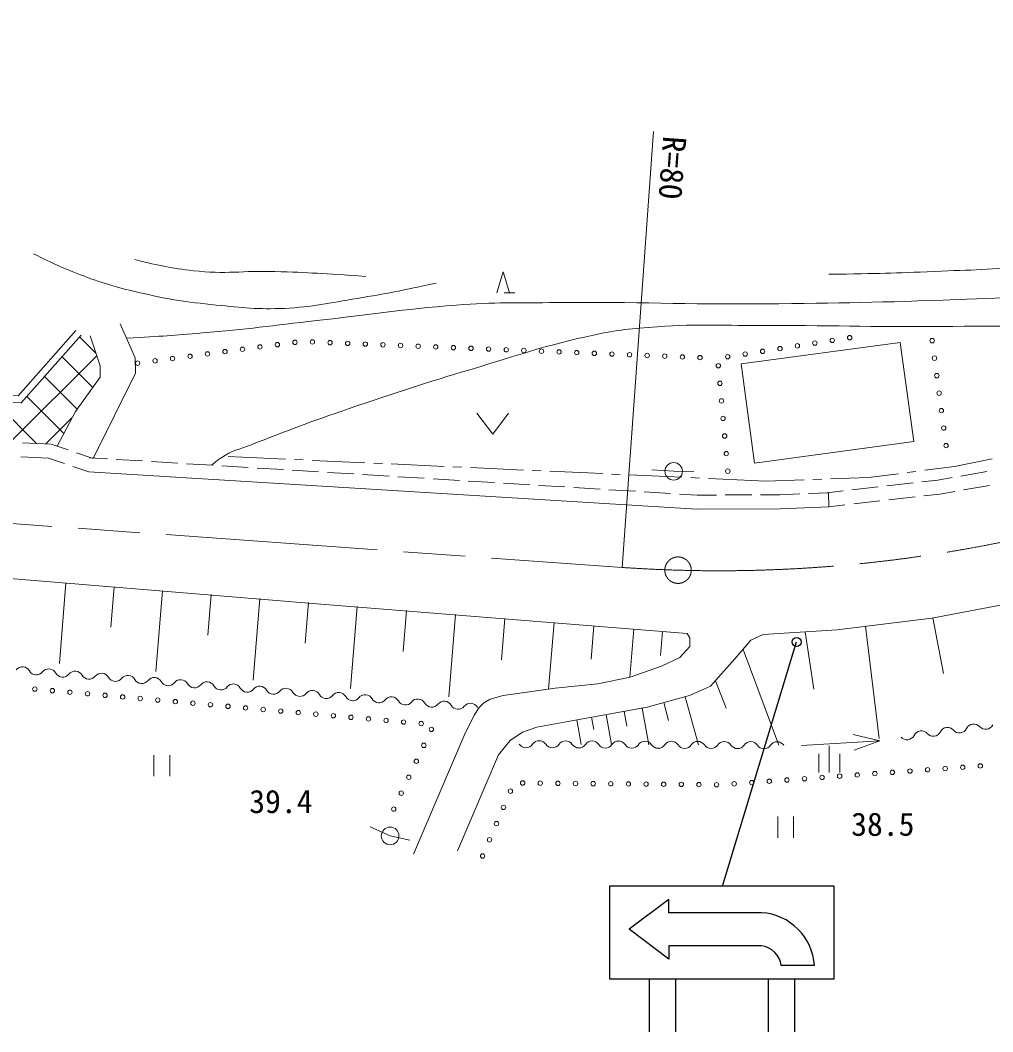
# Model space of a CAD drawing. Units: millimetres, scale not verified. Extents: x 40000 to 680000, y 20000 to 380000.
# Drawn here: x 332876 to 388038, y 259628 to 316973 of the extents above; entities that cross this region are included whole.
import ezdxf
from ezdxf.enums import TextEntityAlignment as Align

# ---------------------------------------------------------------- set-up
doc = ezdxf.new("R2010")
doc.units = ezdxf.units.MM
doc.header["$LTSCALE"] = 1000
doc.linetypes.add('CHAIN', pattern=[18.5, 12, -1.5, 3.5, -1.5])
for name, color, linetype, lineweight in [('M-BMK', 2, 'CHAIN', 13), ('M-STR-HTXT', 7, 'Continuous', 13), ('M-STR-STRC', 7, 'Continuous', 25), ('M-WORK', 1, 'Continuous', 13)]:
    doc.layers.add(name, color=color, linetype=linetype, lineweight=lineweight)
doc.styles.add('ＭＳ ゴシック', font='')
doc.styles.get('ＭＳ ゴシック').set_extended_font_data('MS Gothic')

msp = doc.modelspace()

# ---------------------------------------------------------------- hatches: boundary and pattern name
at = {"layer": 'M-WORK'}
h = msp.add_hatch(dxfattribs=at)
h.set_pattern_fill('USER', color=256, style=0, pattern_type=2)
h.set_pattern_definition([(45, (290594, 295880), (-1060.66, 1060.66), []), (135, (290594, 295880), (-1060.66, -1060.66), [])])
h.paths.add_polyline_path([(283674, 295200), (334635, 292941), (334969, 292828), (336002, 294792), (337409, 296747), (337409, 297372), (336846, 299077), (336332, 299117), (332934, 295281), (293379, 296960), (293396, 297360), (290253, 297102), (287368, 296445)])

# ---------------------------------------------------------------- linework, layer by layer
at = {"layer": 'M-BMK'}
msp.add_line((304250, 290474), (367009, 285951), dxfattribs=at)
msp.add_circle((370186, 285796), 750, dxfattribs=at)
msp.add_arc((372508, 365762), 80000, 266.05862, 290.16872, dxfattribs=at)
at = {"layer": 'M-STR-HTXT'}
msp.add_line((367009, 285951), (368790, 310673), dxfattribs=at)
at = {"layer": 'M-STR-STRC'}
for p, q in [((372700, 267878), (376913, 281727)), ((379045, 267878), (366295, 267878)), ((366295, 267878), (366295, 262628)), ((379045, 262628), (379045, 267878)), ((369670, 267128), (367420, 265440)), ((369670, 266378), (369670, 267128)), ((374920, 266378), (369670, 266378)), ((369670, 263753), (367420, 265440)), ((374920, 264503), (369670, 264503)), ((369670, 264503), (369670, 263753)), ((377920, 263378), (376045, 263378)), ((366295, 262628), (379045, 262628)), ((368545, 262628), (368545, 259628)), ((370045, 262628), (370045, 259628)), ((375295, 262628), (375295, 259628)), ((376795, 262628), (376795, 259628))]:
    msp.add_line(p, q, dxfattribs=at)
msp.add_circle((376913, 281727), 250, dxfattribs=at)
for radius, start, end in [(3193, 3.36646, 86.63354), (1326, 8.1301, 81.8699)]:
    msp.add_arc((374732, 263190), radius, start, end, dxfattribs=at)
at = {"layer": 'M-WORK'}
for p, q in [((359902, 301514), (360262, 302714)), ((360262, 302714), (360622, 301514)), ((360922, 301514), (360322, 301514)), ((373763, 297489), (382793, 298709)), ((382793, 298709), (383553, 293084)), ((374523, 291865), (373763, 297489)), ((358776, 294702), (359676, 293502)), ((359676, 293502), (360576, 294702)), ((383553, 293084), (374523, 291865)), ((333009, 293010), (334635, 292941)), ((334635, 292941), (335591, 292616)), ((332917, 292213), (334486, 292147)), ((334486, 292147), (335387, 291840)), ((336064, 292455), (337019, 292130)), ((336811, 292171), (337823, 292109)), ((338322, 292078), (339819, 291986)), ((340318, 291956), (341815, 291863)), ((344661, 292240), (347930, 292091)), ((348430, 292068), (348929, 292045)), ((349429, 292022), (352426, 291886)), ((385870, 291681), (387996, 292108)), ((335861, 291679), (336762, 291373)), ((342314, 291833), (343812, 291741)), ((344311, 291710), (345808, 291618)), ((346307, 291587), (347804, 291495)), ((348303, 291464), (349800, 291372)), ((350299, 291341), (351796, 291249)), ((352925, 291863), (353424, 291840)), ((353924, 291817), (356921, 291680)), ((357420, 291658), (357920, 291635)), ((358419, 291612), (361416, 291475)), ((361916, 291453), (362415, 291430)), ((362915, 291407), (365912, 291270)), ((369939, 291400), (368699, 291484)), ((369939, 291400), (371075, 291390)), ((383183, 291332), (383679, 291396)), ((384175, 291461), (385870, 291681)), ((386232, 291134), (387709, 291393)), ((352296, 291218), (353793, 291126)), ((354292, 291096), (355789, 291003)), ((356288, 290973), (357785, 290881)), ((358284, 290850), (359781, 290758)), ((366411, 291248), (366910, 291225)), ((367410, 291202), (370407, 291065)), ((370906, 291043), (371406, 291020)), ((371905, 290997), (375175, 290848)), ((375175, 290848), (377334, 290922)), ((377833, 290939), (378333, 290956)), ((378833, 290973), (380991, 291047)), ((380991, 291047), (382687, 291267)), ((382035, 290574), (383525, 290745)), ((384022, 290801), (384919, 290904)), ((384919, 290904), (385739, 291048)), ((360280, 290727), (361778, 290635)), ((362277, 290604), (363774, 290512)), ((364273, 290481), (365770, 290389)), ((366269, 290358), (367766, 290266)), ((368265, 290236), (369762, 290143)), ((377584, 290143), (378711, 290190)), ((378654, 290186), (379551, 290289)), ((378711, 290190), (378745, 289391)), ((380048, 290346), (381538, 290517)), ((385034, 290112), (385878, 290260)), ((386370, 290346), (387848, 290605)), ((370262, 290113), (371274, 290050)), ((371274, 290050), (372366, 290056)), ((372866, 290058), (374366, 290066)), ((374866, 290068), (375958, 290074)), ((375958, 290074), (377085, 290121)), ((380151, 289552), (381641, 289723)), ((382138, 289780), (383628, 289951)), ((384125, 290008), (385034, 290112)), ((378745, 289391), (379654, 289495)), ((335470, 285080), (335097, 280514)), ((338210, 284857), (338023, 282573)), ((340949, 284633), (340575, 280043)), ((343703, 284408), (343516, 282113)), ((346457, 284184), (346081, 279570)), ((349226, 283958), (349038, 281651)), ((351994, 283732), (351616, 279094)), ((354777, 283505), (354588, 281186)), ((357560, 283278), (357180, 278616)), ((360358, 283050), (360167, 280719)), ((363155, 282822), (362848, 279052)), ((384643, 283089), (385242, 279938)), ((365417, 282637), (365263, 280752)), ((367679, 282453), (367457, 279734)), ((369311, 282320), (369200, 280960)), ((377398, 282300), (377893, 279043)), ((380824, 282617), (381602, 276250)), ((373874, 281308), (375896, 275870)), ((372312, 279530), (372913, 277964)), ((369374, 278286), (369653, 277269)), ((370594, 278621), (371343, 275890)), ((366111, 277608), (366418, 275911)), ((367129, 277792), (367283, 276944)), ((368148, 277977), (368523, 275902)), ((364444, 277307), (364695, 275918)), ((365278, 277458), (365403, 276763)), ((381640, 276127), (380116, 276488)), ((377184, 275864), (381640, 276127)), ((378764, 274333), (378764, 275833)), ((381640, 276127), (380169, 275589)), ((340454, 275314), (340454, 274114)), ((341354, 274114), (341354, 275314)), ((378164, 274333), (378164, 275383)), ((379364, 274333), (379364, 275383)), ((375838, 271831), (375838, 270631)), ((376738, 270631), (376738, 271831)), ((353856, 270730), (352730, 271246)), ((353856, 270730), (354982, 270496))]:
    msp.add_line(p, q, dxfattribs=at)
for points in [[(293396, 297360), (332761, 295688), (336033, 299382)], [(337019, 292130), (339419, 296958), (339403, 297833), (338543, 299757)], [(293379, 296960), (332934, 295281), (336332, 299117)], [(334969, 292828), (336002, 294792), (337409, 296747), (337409, 297372), (336846, 299077)], [(336762, 291373), (371251, 289250), (375977, 289274), (378745, 289391)], [(251173, 283714), (277264, 287572), (281287, 287900), (288201, 288330), (293725, 288295), (299670, 288013), (313743, 286852), (349699, 283897), (370702, 282207), (370848, 281957), (370848, 281467), (370285, 280852), (369243, 280362), (367471, 279736), (365636, 279361), (363217, 279101), (361754, 278908), (360264, 278699), (359523, 278491), (359169, 278272), (358898, 278011), (358617, 277573), (358064, 276427), (355182, 269688)], [(357681, 269883), (360010, 275324), (360667, 276137), (361371, 276606), (362168, 276888), (363841, 277200), (368438, 278029), (370831, 278686), (372035, 279217), (373411, 280765), (374318, 281829), (375006, 282141), (379204, 282419), (384575, 283076), (389266, 283967)]]:
    msp.add_lwpolyline(points, dxfattribs=at)
for centre, radius in [((348455, 298713), 125), ((349451, 298735), 125), ((350450, 298695), 125), ((351449, 298654), 125), ((377946, 298669), 125), ((378934, 298823), 125), ((379922, 298978), 125), ((384600, 298807), 125), ((344489, 298188), 125), ((345481, 298319), 125), ((346472, 298450), 125), ((347463, 298582), 125), ((352449, 298614), 125), ((353448, 298573), 125), ((354447, 298533), 125), ((355446, 298493), 125), ((356445, 298452), 125), ((357444, 298412), 125), ((358444, 298371), 125), ((359443, 298331), 125), ((360442, 298290), 125), ((361441, 298250), 125), ((362440, 298210), 125), ((363440, 298169), 125), ((364439, 298129), 125), ((365438, 298088), 125), ((374982, 298204), 125), ((375970, 298359), 125), ((376958, 298514), 125), ((339533, 297531), 125), ((340524, 297663), 125), ((341515, 297794), 125), ((342507, 297925), 125), ((343498, 298057), 125), ((366437, 298048), 125), ((367436, 298007), 125), ((368435, 297967), 125), ((369435, 297927), 125), ((370434, 297886), 125), ((371433, 297846), 125), ((373006, 297895), 125), ((373994, 298049), 125), ((384732, 297816), 125), ((372472, 297385), 125), ((372562, 296389), 125), ((384863, 296824), 125), ((384994, 295833), 125), ((372651, 295393), 125), ((385126, 294842), 125), ((372741, 294397), 125), ((385257, 293850), 125), ((372831, 293401), 125), ((372920, 292405), 125), ((385388, 292859), 125), ((369939, 291400), 500), ((373010, 291409), 125), ((333705, 279056), 125), ((334701, 278967), 125), ((335697, 278878), 125), ((336693, 278789), 125), ((337689, 278700), 125), ((338686, 278611), 125), ((339682, 278522), 125), ((340678, 278433), 125), ((341674, 278344), 125), ((342670, 278255), 125), ((343666, 278166), 125), ((344662, 278077), 125), ((345658, 277988), 125), ((346654, 277899), 125), ((347650, 277810), 125), ((348646, 277721), 125), ((349642, 277632), 125), ((350638, 277543), 125), ((351634, 277454), 125), ((352630, 277365), 125), ((353626, 277276), 125), ((354622, 277187), 125), ((355618, 277098), 125), ((356196, 276770), 125), ((355769, 275866), 125), ((355341, 274962), 125), ((386335, 274624), 125), ((387333, 274697), 125), ((354914, 274058), 125), ((378356, 274045), 125), ((379354, 274117), 125), ((380351, 274190), 125), ((381349, 274262), 125), ((382346, 274335), 125), ((383343, 274407), 125), ((384341, 274480), 125), ((385338, 274552), 125), ((361372, 273730), 125), ((362372, 273721), 125), ((363372, 273712), 125), ((364372, 273703), 125), ((365372, 273694), 125), ((366372, 273686), 125), ((367372, 273677), 125), ((368372, 273668), 125), ((369372, 273659), 125), ((370372, 273650), 125), ((371372, 273641), 125), ((372371, 273632), 125), ((373370, 273683), 125), ((374367, 273755), 125), ((375364, 273828), 125), ((376362, 273900), 125), ((377359, 273973), 125), ((354486, 273154), 125), ((360680, 273268), 125), ((360285, 272349), 125), ((354059, 272250), 125), ((359890, 271430), 125), ((353856, 270730), 500), ((359495, 270511), 125), ((359100, 269593), 125)]:
    msp.add_circle(centre, radius, dxfattribs=at)
for centre, start, end in [((333002, 279868), 29.19973, 141.48968), ((333790, 280308), 209.19973, 321.48968), ((334497, 279746), 29.19973, 141.48968), ((335285, 280186), 209.19973, 321.48968), ((335992, 279624), 29.19973, 141.48968), ((336780, 280065), 209.19973, 321.48968), ((337487, 279502), 29.19973, 141.48968), ((338275, 279943), 209.19973, 321.48968), ((338982, 279381), 29.19973, 141.48968), ((339770, 279821), 209.19973, 321.48968), ((340477, 279259), 29.19973, 141.48968), ((341265, 279699), 209.19973, 321.48968), ((341972, 279137), 29.19973, 141.48968), ((342760, 279578), 209.19973, 321.48968), ((343467, 279015), 29.19973, 141.48968), ((344962, 278894), 29.19973, 141.48968), ((344255, 279456), 209.19973, 321.48968), ((345750, 279334), 209.19973, 321.48968), ((346457, 278772), 29.19973, 141.48968), ((347246, 279213), 209.19973, 321.48968), ((347952, 278650), 29.19973, 141.48968), ((348741, 279091), 209.19973, 321.48968), ((349447, 278528), 29.19973, 141.48968), ((350236, 278969), 209.19973, 321.48968), ((350942, 278407), 29.19973, 141.48968), ((352437, 278285), 29.19973, 141.48968), ((351731, 278847), 209.19973, 321.48968), ((353226, 278726), 209.19973, 321.48968), ((353932, 278163), 29.19973, 141.48968), ((354721, 278604), 209.19973, 321.48968), ((355427, 278041), 29.19973, 141.48968), ((356216, 278482), 209.19973, 321.48968), ((356923, 277920), 29.19973, 141.48968), ((357711, 278360), 209.19973, 321.48968), ((358418, 277798), 29.19973, 141.48968), ((386956, 276626), 41.42592, 153.71586), ((387633, 277224), 221.42592, 333.71586), ((383172, 276631), 221.42592, 333.71586), ((383982, 276231), 41.42592, 153.71586), ((384659, 276828), 221.42592, 333.71586), ((385469, 276429), 41.42592, 153.71586), ((386146, 277026), 221.42592, 333.71586), ((361561, 276183), 213.60842, 325.89837), ((362309, 275677), 33.60842, 145.89837), ((363061, 276177), 213.60842, 325.89837), ((363809, 275670), 33.60842, 145.89837), ((364561, 276170), 213.60842, 325.89837), ((365309, 275664), 33.60842, 145.89837), ((366061, 276164), 213.60842, 325.89837), ((366809, 275658), 33.60842, 145.89837), ((367561, 276157), 213.60842, 325.89837), ((368309, 275651), 33.60842, 145.89837), ((369061, 276151), 213.60842, 325.89837), ((369809, 275645), 33.60842, 145.89837), ((370561, 276145), 213.60842, 325.89837), ((371309, 275638), 33.60842, 145.89837), ((372061, 276138), 213.60842, 325.89837), ((372809, 275632), 33.60842, 145.89837), ((373561, 276132), 213.60842, 325.89837), ((374309, 275625), 33.60842, 145.89837), ((375061, 276125), 213.60842, 325.89837), ((375809, 275619), 33.60842, 145.89837)]:
    msp.add_arc(centre, 452, start, end, dxfattribs=at)
for points, knots in [([(338904, 298950), (340979, 299064), (341531, 299104), (343212, 299242), (345747, 299449), (347157, 299668), (349685, 299945), (352778, 300285), (354500, 300582), (357601, 300825), (359821, 300999), (361074, 300940), (363301, 300966), (367918, 301018), (370504, 300851), (375122, 300895), (379369, 300936), (381749, 300971), (385993, 301142), (389152, 301269), (390940, 301206), (394073, 301634), (396742, 301999), (398222, 302368), (400804, 303135), (403668, 303986), (405253, 304552), (408005, 305715), (410280, 306677), (411581, 307195), (413704, 308459), (416054, 309859), (417280, 310799), (419427, 312493), (421511, 314138), (422200, 314779), (424540, 316973)], [0, 0, 0, 0, 1, 1, 1, 2, 2, 2, 3, 3, 3, 4, 4, 4, 5, 5, 5, 6, 6, 6, 7, 7, 7, 8, 8, 8, 9, 9, 9, 10, 10, 10, 11, 11, 11, 12, 12, 12, 12]), ([(343726, 291746), (343971, 291966), (344069, 292029), (344304, 292189), (344882, 292580), (345296, 292638), (345946, 292892), (348111, 293739), (349327, 294209), (351528, 294956), (354241, 295878), (355765, 296381), (358510, 297200), (361181, 297997), (362657, 298540), (365382, 299123), (366773, 299421), (367575, 299490), (368994, 299593), (371443, 299769), (372824, 299657), (375280, 299663), (379375, 299673), (381669, 299571), (385764, 299616), (389319, 299655), (391318, 299573), (394864, 299827), (398179, 300065), (400031, 300326), (403308, 300883), (406608, 301443), (408453, 301801), (411704, 302595), (413837, 303115), (415045, 303394), (417099, 304166), (418721, 304776), (419603, 305216), (421086, 306113), (422615, 307038), (423437, 307626), (424815, 308763), (426100, 309824), (426808, 310448), (427911, 311695), (429081, 313017), (429443, 313599), (430562, 315354)], [0, 0, 0, 0, 1, 1, 1, 2, 2, 2, 3, 3, 3, 4, 4, 4, 5, 5, 5, 6, 6, 6, 7, 7, 7, 8, 8, 8, 9, 9, 9, 10, 10, 10, 11, 11, 11, 12, 12, 12, 13, 13, 13, 14, 14, 14, 15, 15, 15, 16, 16, 16, 16]), ([(378736, 302569), (381633, 302617), (382397, 302625), (384741, 302734), (386822, 302830), (387997, 302809), (390065, 303062), (392435, 303351), (393730, 303731), (396069, 304211), (399329, 304881), (401226, 305004), (404396, 306017), (406240, 306607), (407304, 306919), (409004, 307847), (411109, 308995), (412388, 309557), (414176, 311154), (415322, 312177), (415759, 312621), (416885, 314003)], [0, 0, 0, 0, 1, 1, 1, 2, 2, 2, 3, 3, 3, 4, 4, 4, 5, 5, 5, 6, 6, 6, 7, 7, 7, 7]), ([(333622, 303736), (334853, 303125), (335227, 302949), (336296, 302540), (337530, 302068), (338245, 301854), (339532, 301555), (341250, 301156), (342234, 301002), (343989, 300828), (345495, 300679), (346347, 300572), (347859, 300640), (349484, 300714), (350381, 300942), (351987, 301203), (353746, 301489), (354328, 301617), (356467, 302071)], [0, 0, 0, 0, 1, 1, 1, 2, 2, 2, 3, 3, 3, 4, 4, 4, 5, 5, 5, 6, 6, 6, 6]), ([(339368, 303408), (340887, 303029), (341384, 302933), (342699, 302775), (344491, 302558), (345515, 302782), (347319, 302728), (349337, 302667), (350001, 302617), (352479, 302446)], [0, 0, 0, 0, 1, 1, 1, 2, 2, 2, 3, 3, 3, 3])]:
    msp.add_open_spline(points, degree=3, knots=knots, dxfattribs=at)

# ---------------------------------------------------------------- texts
at = {"layer": 'M-STR-HTXT', "style": 'ＭＳ ゴシック'}
msp.add_text('R=80', height=1320, rotation=265.878, dxfattribs=at).set_placement((369876, 308600), align=Align.MIDDLE_CENTER)
at = {"layer": 'M-WORK', "style": 'ＭＳ ゴシック'}
for s, p in [('39.4', (347661, 272685)), ('38.5', (381801, 271396))]:
    msp.add_text(s, height=1320, dxfattribs=at).set_placement(p, align=Align.MIDDLE_CENTER)

doc.saveas('drawing.dxf')
